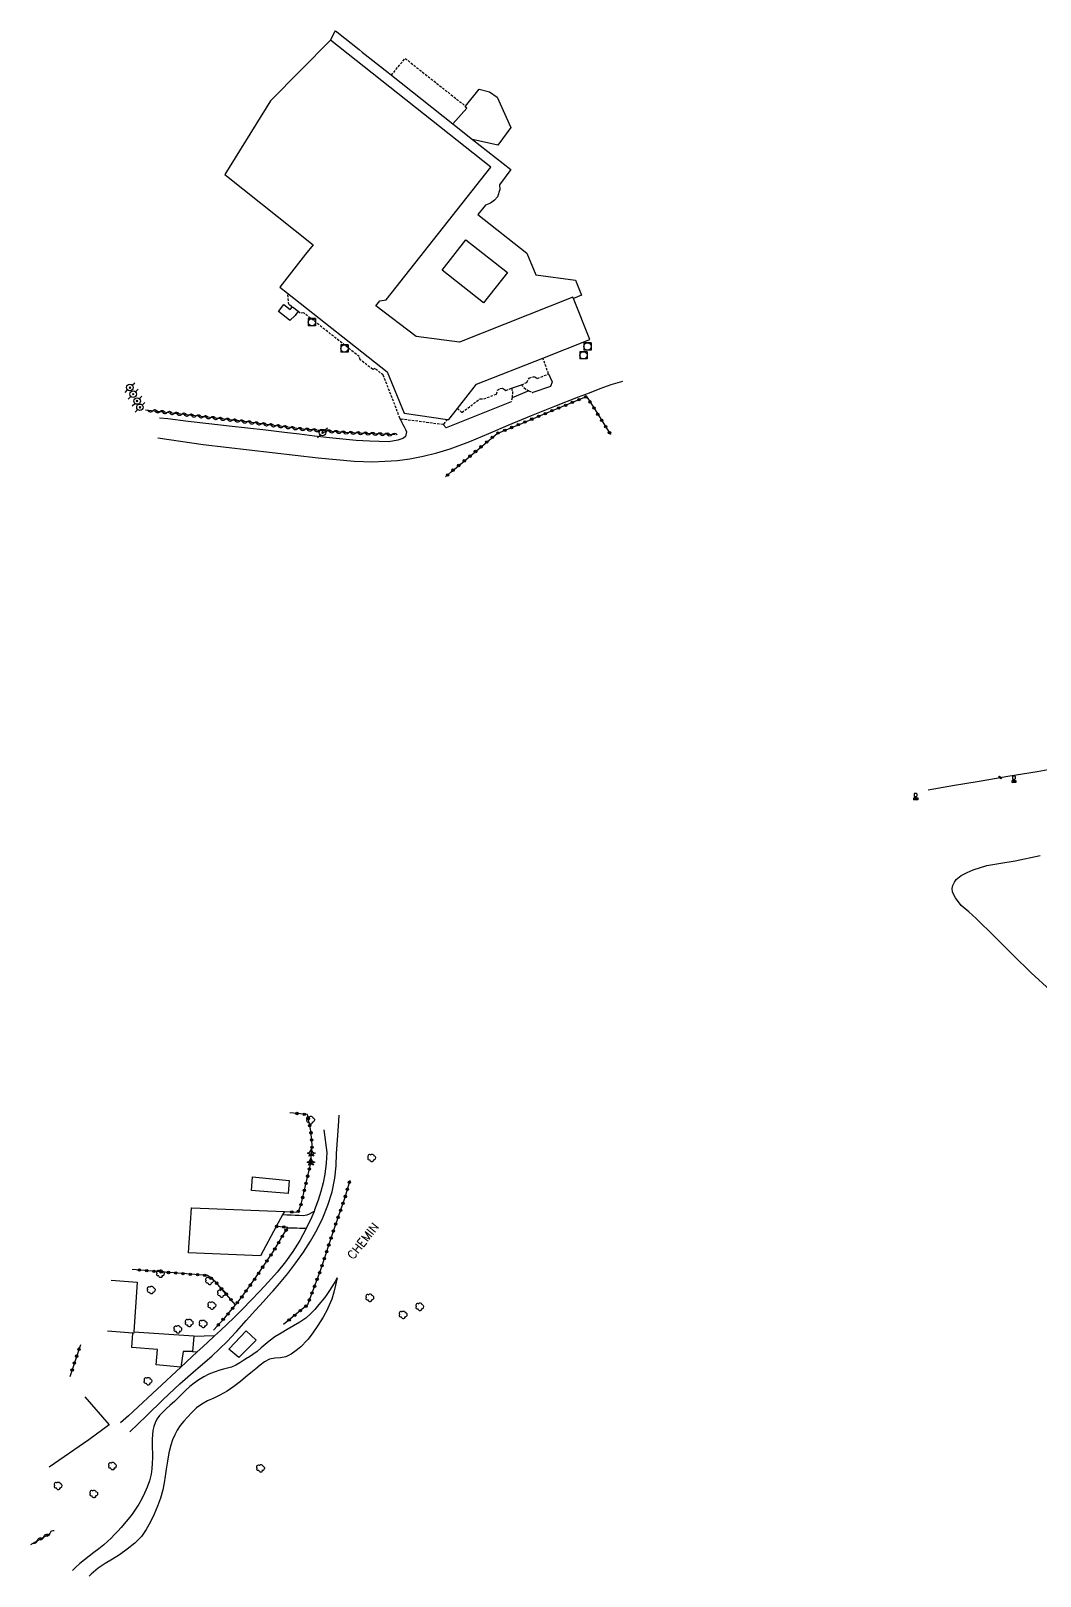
# Model space of a CAD drawing. Header units: millimetres. Extents: x 82000 to 83000, y 143000 to 143823.
# Drawn here: x 82326.3 to 82533.7, y 143504.9 to 143822.6 of the extents above; entities that cross this region are included whole.
import ezdxf

# ---------------------------------------------------------------- set-up
doc = ezdxf.new("R2010")
doc.units = ezdxf.units.MM
doc.linetypes.add('DASHED', pattern=[0.75, 0.5, -0.25])
doc.layers.get('0').update_dxf_attribs({"linetype": 'CONTINUOUS'})
for name, color, linetype in [('W0017', 7, 'CONTINUOUS'), ('W0071', 7, 'CONTINUOUS'), ('W0101', 7, 'CONTINUOUS'), ('W0104', 1, 'CONTINUOUS'), ('W0105', 7, 'CONTINUOUS'), ('W0112', 1, 'DASHED'), ('W0211', 2, 'CONTINUOUS'), ('W0214', 2, 'CONTINUOUS'), ('W0300', 7, 'CONTINUOUS'), ('W0303', 7, 'CONTINUOUS'), ('W0310', 3, 'CONTINUOUS'), ('W0323', 7, 'CONTINUOUS'), ('W0330', 7, 'CONTINUOUS'), ('W0401', 7, 'CONTINUOUS'), ('W0420', 7, 'CONTINUOUS'), ('W0438', 7, 'CONTINUOUS'), ('W0473', 7, 'CONTINUOUS'), ('W0515', 5, 'CONTINUOUS'), ('W0989', 7, 'CONTINUOUS')]:
    doc.layers.add(name, color=color, linetype=linetype)
doc.styles.get("Standard").update_dxf_attribs({"font": 'romans.shx', "width": 0.85})

# ---------------------------------------------------------------- blocks, each defined once
blk = doc.blocks.new('T438')
for p, q in [((-0.4, 0.2), (0.4, 0.2)), ((-0.4, -0.2), (-0.4, 0.2)), ((0.15, 1.1), (-0.3, 1.1)), ((-0.3, 1.1), (-0.3, 0.5)), ((-0.3, 0.5), (0.15, 0.5)), ((0.3, 0.65), (0.3, 0.95)), ((0.4, 0.2), (0.4, -0.2))]:
    blk.add_line(p, q)
at = {"flags": 128}
for points in [[(-0.4, -0.2), (0.4, 0.2)], [(0.4, -0.2), (-0.4, -0.2)]]:
    blk.add_lwpolyline(points, dxfattribs=at)
for centre, major_axis, start_param, end_param in [((0.15, 0.95), (0.106, -0.106), 0.785398, 2.356194), ((0.15, 0.65), (0.106, 0.106), 3.926991, 5.497787)]:
    blk.add_ellipse(centre, major_axis=major_axis, ratio=1, start_param=start_param, end_param=end_param)
blk = doc.blocks.new('T401')
for p, q in [((-0.3, 0.3), (0, 0.3)), ((-0.3, -0.25), (-0.3, 0.3)), ((-0.3, 0.15), (0, 0.15)), ((-0.3, 0), (0, 0)), ((0, 0.3), (0, -0.25)), ((-0.3, -0.15), (0, -0.15)), ((-0.3, -0.25), (-0.3, -0.3)), ((-0.3, -0.3), (0, -0.3)), ((0, -0.3), (0, -0.25))]:
    blk.add_line(p, q)
blk = doc.blocks.new('T300')
for p, q in [((-0.8, 0.51), (-0.86, 0.34)), ((-0.86, 0.34), (-0.86, 0.17)), ((-0.86, 0.17), (-0.74, 0.06)), ((-0.69, 0.63), (-0.8, 0.51)), ((-0.8, -0.06), (-0.74, 0.06)), ((-0.74, 0.06), (-0.69, 0.11)), ((-0.57, 0.69), (-0.69, 0.63)), ((-0.46, 0.69), (-0.57, 0.69)), ((-0.29, 0.63), (-0.46, 0.69)), ((-0.29, 0.63), (-0.17, 0.74)), ((-0.23, 0.57), (-0.29, 0.63)), ((-0.17, 0.74), (-0.06, 0.8)), ((-0.06, 0.8), (0.06, 0.8)), ((0.06, 0.8), (0.23, 0.74)), ((0.23, 0.74), (0.34, 0.63)), ((0.34, 0.63), (0.4, 0.51)), ((0.46, 0.46), (0.34, 0.46)), ((0.4, 0.51), (0.4, 0.46)), ((0.57, 0.4), (0.46, 0.46)), ((0.57, 0.4), (0.69, 0.29)), ((0.69, 0.29), (0.74, 0.17)), ((0.74, 0.06), (0.69, -0.17)), ((0.74, 0.17), (0.74, 0.06)), ((-0.8, -0.17), (-0.8, -0.06)), ((-0.8, -0.23), (-0.8, -0.17)), ((-0.74, -0.34), (-0.8, -0.23)), ((-0.69, -0.4), (-0.74, -0.34)), ((-0.51, -0.46), (-0.69, -0.4)), ((-0.4, -0.46), (-0.51, -0.46)), ((-0.4, -0.46), (-0.34, -0.46)), ((-0.34, -0.46), (-0.34, -0.4)), ((-0.34, -0.51), (-0.34, -0.46)), ((-0.29, -0.63), (-0.34, -0.51)), ((-0.17, -0.74), (-0.29, -0.63)), ((-0.06, -0.8), (-0.17, -0.74)), ((0.06, -0.8), (-0.06, -0.8)), ((0.17, -0.74), (0.06, -0.8)), ((0.23, -0.69), (0.17, -0.74)), ((0.29, -0.46), (0.23, -0.46)), ((0.29, -0.63), (0.23, -0.69)), ((0.46, -0.4), (0.29, -0.46)), ((0.34, -0.51), (0.29, -0.63)), ((0.34, -0.51), (0.34, -0.46)), ((0.57, -0.34), (0.46, -0.4)), ((0.63, -0.29), (0.57, -0.34)), ((0.69, -0.17), (0.63, -0.29))]:
    blk.add_line(p, q)
blk = doc.blocks.new('T303')
for p, q in [((-0.77, 0), (-0.28, 0.21)), ((-0.28, -0.21), (-0.77, 0)), ((-0.28, 0.21), (0, 0.83)), ((0, 0.83), (0.28, 0.21)), ((0.28, 0.21), (0.83, 0)), ((0.83, 0), (0.28, -0.21)), ((-0.49, -0.63), (-0.28, -0.21)), ((0, -0.35), (-0.49, -0.63)), ((0.56, -0.63), (0, -0.35)), ((0.28, -0.21), (0.56, -0.63))]:
    blk.add_line(p, q)
blk = doc.blocks.new('t323o')
at = {"color": 0, "linetype": 'Continuous'}
for radius in [0.25, 0.15]:
    blk.add_circle((0, 0), radius, dxfattribs=at)
blk = doc.blocks.new('t310o')
at = {"color": 0, "linetype": 'Continuous'}
for centre, start, end in [((-0.5, 0.38), 216.8699, 323.1304), ((0.5, -0.37), 36.8699, 143.1303)]:
    blk.add_arc(centre, 0.625, start, end, dxfattribs=at)
blk = doc.blocks.new('T473')
for p, q in [((-0.166667, 0.166667), (0.166667, -0.166667)), ((-0.166667, -0.166667), (0.166667, 0.166667)), ((0.500001, 0.500001), (1.000002, 1.000002)), ((-1.000002, -1.000002), (-0.500001, -0.500001))]:
    blk.add_line(p, q)
blk.add_ellipse((0, 0), major_axis=(0.471405, 0.471405), ratio=1, start_param=5.4977871438, end_param=11.780972451)
blk = doc.blocks.new('T420')
for p, q in [((0.75, 0.75), (-0.75, 0.75)), ((-0.75, 0.75), (-0.75, -0.75)), ((0.75, 0.75), (0.75, -0.75)), ((0.75, -0.75), (-0.75, -0.75))]:
    blk.add_line(p, q)
blk.add_ellipse((0, 0), major_axis=(-0.53, 0.53), ratio=1, start_param=3.926991, end_param=10.210176)

msp = doc.modelspace()

# ---------------------------------------------------------------- linework, layer by layer
at = {"layer": 'W0017'}
for points in [[(82352.39, 143738.9), (82361.68, 143737.58), (82385.32, 143734.79), (82389.04, 143734.46), (82392.76, 143734.12), (82396.49, 143734.01), (82399.05, 143734.11), (82401.62, 143734.3), (82404.16, 143734.63), (82406.95, 143735.17), (82409.71, 143735.86), (82412.44, 143736.66), (82416.48, 143738.14), (82420.44, 143739.85), (82424.4, 143741.56), (82429.21, 143743.51), (82434.01, 143745.44), (82438.84, 143747.33), (82441.08, 143748.2), (82443.33, 143749.07), (82445.6, 143749.88), (82447.98, 143750.59)], [(82432.69, 143752.09), (82433.43, 143750.41), (82433.07, 143749.48), (82429.44, 143748.23)], [(82425.02, 143746.35), (82411.66, 143740.95), (82411.04, 143741.64)], [(82402.15, 143742.95), (82402.22, 143742.8), (82402.35, 143742.53), (82402.55, 143742.1), (82402.75, 143741.67), (82403.04, 143741.17), (82403.32, 143740.66), (82403.46, 143740.14), (82403.44, 143739.82), (82403.38, 143739.5), (82403.27, 143739.22), (82402.88, 143738.88), (82402.31, 143738.66), (82401.74, 143738.48), (82399.84, 143738.11), (82397.85, 143738.15), (82395.86, 143738.24), (82393.13, 143738.37), (82390.4, 143738.63), (82387.67, 143738.92), (82384.57, 143739.26), (82381.47, 143739.65), (82378.38, 143740.03), (82374.61, 143740.47), (82370.84, 143740.89), (82367.07, 143741.33), (82362.85, 143741.81), (82358.62, 143742.31), (82354.4, 143742.83), (82352.71, 143742.95)], [(82510.72, 143666.57), (82516.18, 143667.51), (82517.87, 143667.8), (82521.65, 143668.44), (82527.11, 143669.37), (82530.13, 143669.85), (82533.15, 143670.33), (82536.17, 143670.85), (82536.78, 143670.97)], [(82384.48, 143579.86), (82383.99, 143579.58), (82383.49, 143579.29), (82382.98, 143579.08), (82382.22, 143578.98), (82381.42, 143579.02), (82380.62, 143579.07), (82379.76, 143579.09), (82378.89, 143579.12), (82378.02, 143579.15)], [(82379.04, 143576.49), (82379.67, 143576.49), (82380.3, 143576.49), (82380.93, 143576.48), (82381.58, 143576.46), (82382.24, 143576.44), (82382.89, 143576.41)], [(82364.05, 143554.29), (82359.75, 143554.16)], [(82359.53, 143551.06), (82360.49, 143550.99)]]:
    msp.add_lwpolyline(points, dxfattribs=at)
at = {"layer": 'W0071'}
for points in [[(82346.62, 143534.54), (82350.04, 143537.86), (82353.45, 143541.18), (82356.91, 143544.45), (82360.18, 143547.32), (82363.48, 143550.15), (82366.65, 143553.12), (82368.41, 143555.02), (82368.61, 143555.24), (82370.51, 143557.42), (82372.42, 143559.58), (82374.09, 143561.39), (82375.76, 143563.19), (82376.09, 143563.57), (82377.38, 143565.04), (82379.09, 143567.14), (82380.74, 143569.3), (82382.29, 143571.52), (82383.76, 143573.79), (82385.12, 143576.13), (82386.31, 143578.55), (82387.35, 143581.19), (82388.18, 143583.92), (82388.76, 143586.7), (82389.04, 143589.23), (82389.13, 143591.78), (82389.13, 143591.78), (82389.52, 143597.39), (82389.68, 143599.7)], [(82386.52, 143596.68), (82387.13, 143592.01), (82386.99, 143589.78), (82386.71, 143587.57), (82386.35, 143585.76), (82385.9, 143583.97), (82385.36, 143582.2), (82384.61, 143580.17), (82384.48, 143579.86), (82383.75, 143578.17), (82382.89, 143576.41), (82382.79, 143576.22), (82381.54, 143573.91), (82380.15, 143571.67), (82378.65, 143569.52), (82376.94, 143567.42), (82375.12, 143565.42), (82373.26, 143563.44), (82371.53, 143561.61), (82369.78, 143559.8), (82368, 143558.02), (82366.62, 143556.69), (82365.23, 143555.39), (82364.05, 143554.29), (82363.83, 143554.08), (82361.6, 143552.01), (82360.49, 143550.99), (82359.36, 143549.95), (82357.13, 143547.89)], [(82357.13, 143547.89), (82347.34, 143538.83), (82346.32, 143537.88), (82344.71, 143536.4)]]:
    msp.add_lwpolyline(points, dxfattribs=at)
at = {"layer": 'W0101'}
for points in [[(82342.75, 143565.73), (82348.1, 143565.3), (82347.41, 143555.09), (82347.39, 143554.81), (82347.21, 143554.82), (82342, 143555.26)], [(82337.37, 143541.76), (82342.39, 143536.02), (82338.16, 143532.9), (82330.02, 143527.29)]]:
    msp.add_lwpolyline(points, dxfattribs=at)
at = {"layer": 'W0104'}
for points in [[(82397.16, 143766.09), (82397.98, 143767.08), (82399.34, 143767.31), (82420.85, 143794.59), (82387.86, 143820.66), (82375.51, 143808.19), (82366.15, 143793.09), (82384.33, 143778.62), (82382.72, 143776.67), (82377.46, 143769.93), (82379.05, 143768.67), (82399.5, 143752.52), (82402.99, 143743.99), (82411.89, 143742.72), (82412.2, 143742.68), (82413.97, 143744.93), (82417.91, 143749.93), (82431.54, 143755.34), (82441.15, 143759.16), (82437.79, 143767.55), (82437.67, 143767.86), (82414.36, 143758.63), (82405.48, 143759.76)], [(82379.17, 143583.56), (82371.63, 143584.17), (82371.82, 143586.96), (82379.38, 143586.26)], [(82373.45, 143570.76), (82358.68, 143571.35), (82359.08, 143577.48), (82359.28, 143580.62), (82359.37, 143580.62), (82378.42, 143579.88), (82378.02, 143579.15), (82376.73, 143576.78)], [(82369.01, 143549.86), (82366.96, 143551.58), (82370.56, 143555.3), (82372.58, 143553.39)]]:
    msp.add_lwpolyline(points, close=True, dxfattribs=at)
for points in [[(82387.86, 143820.66), (82388.78, 143822.41), (82388.88, 143822.59), (82389.14, 143822.38), (82393.75, 143818.74), (82394.39, 143818.24), (82399.71, 143814.03), (82400.38, 143813.49), (82400.42, 143813.46), (82412.99, 143803.52), (82417.09, 143800.28), (82424.92, 143794.08), (82422.64, 143790.92), (82422.68, 143789.96), (82422.2, 143788.49), (82421.55, 143787.76), (82420.76, 143787.18), (82419.7, 143786.78), (82418.19, 143784.86), (82428.22, 143776.89), (82430.11, 143772.44), (82438.21, 143771.32), (82439.48, 143768.25), (82437.79, 143767.55)], [(82347.41, 143555.09), (82359.76, 143554.33), (82359.75, 143554.16), (82359.53, 143551.06), (82357.56, 143551.08), (82357.13, 143547.89), (82352.02, 143548.33), (82352.34, 143551.48), (82347.03, 143551.9), (82347.21, 143554.82)]]:
    msp.add_lwpolyline(points, dxfattribs=at)
at = {"layer": 'W0105'}
msp.add_lwpolyline([(82379.49, 143763.07), (82378.41, 143763.93), (82377.16, 143764.93), (82378.29, 143766.35), (82379.61, 143765.29), (82380.02, 143765.79), (82380.07, 143765.87), (82381.24, 143764.94), (82380.59, 143764.11)], close=True, dxfattribs=at)
for points in [[(82425.07, 143749.15), (82427.13, 143749.84)], [(82428.66, 143748.61), (82425.21, 143747.16)]]:
    msp.add_lwpolyline(points, dxfattribs=at)
at = {"layer": 'W0112'}
for points in [[(82400.38, 143813.49), (82403.22, 143816.95), (82415.61, 143807.14)], [(82379.84, 143765.95), (82379.32, 143766.34), (82379.05, 143768.67)], [(82380.02, 143765.79), (82379.84, 143765.95)], [(82411.04, 143741.64), (82402.22, 143742.8), (82402.21, 143742.81), (82402.15, 143742.95), (82398.71, 143751.85), (82397, 143753.15), (82396.55, 143752.99), (82393.96, 143754.98), (82393.78, 143755.63), (82382.37, 143764.62), (82381.61, 143764.58), (82381.24, 143764.94)], [(82427.13, 143749.84), (82428.23, 143750.33), (82428.7, 143751.21), (82429.45, 143751.48), (82429.85, 143751.44), (82430.4, 143751.15), (82432.69, 143752.09), (82431.54, 143755.34)], [(82427.13, 143749.84), (82427.61, 143749.25), (82428.19, 143748.84), (82428.66, 143748.61), (82429.44, 143748.23)], [(82413.97, 143744.93), (82414.89, 143744.16), (82418.63, 143746.97), (82419.4, 143746.94), (82421.98, 143747.92), (82422.22, 143748.74), (82422.75, 143749.1), (82423.21, 143749.13), (82423.61, 143748.89), (82423.93, 143748.65), (82425.07, 143749.15)], [(82425.07, 143749.15), (82425.28, 143748.42), (82425.21, 143747.16), (82425.02, 143746.35)], [(82411.89, 143742.72), (82411.04, 143741.64)]]:
    msp.add_lwpolyline(points, dxfattribs=at)
at = {"layer": 'W0211'}
msp.add_lwpolyline([(82389.25, 143566.22), (82389.05, 143565.85), (82388.84, 143565.49), (82388.63, 143565.13), (82387.67, 143563.6), (82387.12, 143562.82), (82386.63, 143562.12), (82385.5, 143560.71), (82384.65, 143559.74), (82383.76, 143558.81), (82382.8, 143557.95), (82381.58, 143557.1), (82380.26, 143556.36), (82378.96, 143555.6), (82377.7, 143554.84), (82376.45, 143554.07), (82375.25, 143553.23), (82374.43, 143552.54), (82373.64, 143551.8), (82372.81, 143551.11), (82371.92, 143550.46), (82370.99, 143549.86), (82370.81, 143549.75), (82370.05, 143549.29), (82369.22, 143548.78), (82368.38, 143548.3), (82367.51, 143547.89), (82366.71, 143547.64), (82365.9, 143547.44), (82365.09, 143547.22), (82363.97, 143546.83), (82362.87, 143546.4), (82361.81, 143545.88), (82360.82, 143545.27), (82359.87, 143544.59), (82358.96, 143543.86), (82358.16, 143543.13), (82357.38, 143542.37), (82356.61, 143541.61), (82355.77, 143540.83), (82354.93, 143540.06), (82354.11, 143539.27), (82353.42, 143538.61), (82352.75, 143537.93), (82352.19, 143537.18), (82351.82, 143536.43), (82351.54, 143535.63), (82351.35, 143534.81), (82351.25, 143533.95), (82351.23, 143533.07), (82351.23, 143532.19), (82351.23, 143531.2), (82351.25, 143530.21), (82351.25, 143529.23), (82351.21, 143528.09), (82351.13, 143526.95), (82350.98, 143525.83), (82350.63, 143524.5), (82350.17, 143523.19), (82349.62, 143521.92), (82349.08, 143520.8), (82348.47, 143519.71), (82347.81, 143518.65), (82347.07, 143517.61), (82346.26, 143516.61), (82345.44, 143515.63), (82344.81, 143514.88), (82344.16, 143514.14), (82343.5, 143513.42), (82342.77, 143512.69), (82342.03, 143511.98), (82341.26, 143511.3), (82340.27, 143510.52), (82339.24, 143509.78), (82338.24, 143509.02), (82337.3, 143508.25), (82336.37, 143507.46), (82335.48, 143506.64), (82334.86, 143506.05)], dxfattribs=at)
at = {"layer": 'W0214'}
msp.add_lwpolyline([(82389.25, 143566.22), (82388.91, 143564.74), (82388.56, 143563.27), (82388.12, 143561.83), (82387.33, 143559.96), (82387.22, 143559.77), (82386.37, 143558.17), (82385.29, 143556.45), (82384.23, 143554.89), (82383.25, 143553.62), (82383.08, 143553.4), (82381.77, 143552.07), (82381.08, 143551.49), (82380.81, 143551.25), (82379.77, 143550.51), (82378.66, 143549.96), (82377.56, 143549.76), (82376.4, 143549.7), (82375.31, 143549.49), (82374.33, 143548.96), (82373.42, 143548.26), (82372.53, 143547.54), (82371.46, 143546.68), (82370.41, 143545.78), (82369.35, 143544.92), (82367.99, 143543.91), (82366.6, 143542.95), (82365.15, 143542.07), (82363.9, 143541.47), (82362.61, 143540.93), (82361.39, 143540.27), (82360.35, 143539.47), (82359.38, 143538.56), (82358.47, 143537.6), (82357.71, 143536.75), (82356.99, 143535.86), (82356.35, 143534.91), (82355.84, 143533.93), (82355.41, 143532.9), (82355.03, 143531.85), (82354.62, 143530.23), (82354.35, 143528.55), (82354.09, 143526.88), (82353.87, 143525.47), (82353.65, 143524.06), (82353.37, 143522.66), (82352.89, 143520.95), (82352.32, 143519.27), (82351.64, 143517.64), (82350.88, 143516.04), (82350.01, 143514.48), (82348.99, 143513.05), (82347.64, 143511.67), (82346.1, 143510.44), (82344.51, 143509.29), (82343.04, 143508.35), (82341.53, 143507.47), (82340.09, 143506.51), (82338.66, 143505.27), (82338.29, 143504.9)], dxfattribs=at)
at = {"layer": 'W0310'}
for points in [[(82401.19, 143739.56), (82390.65, 143740.02), (82381.49, 143740.76), (82369.01, 143742.41), (82349.83, 143744.65)], [(82326.28, 143511.43), (82329.94, 143513.54), (82330.2, 143513.69)]]:
    msp.add_lwpolyline(points, dxfattribs=at)
at = {"layer": 'W0323'}
for points in [[(82411.48, 143730.9), (82412.68, 143731.94), (82412.94, 143732.17), (82422.11, 143739.82), (82427.31, 143741.97), (82431.99, 143743.9), (82440.52, 143747.42), (82441.91, 143745.22), (82445.45, 143739.59)], [(82378.42, 143579.88), (82381.2, 143579.69), (82381.81, 143581.29), (82381.83, 143581.34), (82383.73, 143589.52), (82384.1, 143593.58), (82383.83, 143596.45), (82383.12, 143599.8), (82379.51, 143600.15)], [(82391.83, 143586.23), (82390.84, 143582.71), (82388.63, 143576.35), (82385.78, 143567.66), (82384.66, 143564.69), (82383.15, 143560.65), (82378.21, 143556.6)], [(82363.8, 143555.44), (82366.12, 143558.02), (82368.32, 143560.66), (82369.36, 143561.9), (82372.33, 143566.01), (82376.07, 143571.58), (82379.04, 143576.49), (82379.1, 143576.6), (82376.73, 143576.78)], [(82368.32, 143560.66), (82364.26, 143565.39), (82362.58, 143566.69), (82351.26, 143567.58), (82347.09, 143567.96)], [(82336.46, 143552.44), (82334.3, 143545.84)]]:
    msp.add_lwpolyline(points, dxfattribs=at)
at = {"layer": 'W0330'}
msp.add_lwpolyline([(82535.81, 143625.38), (82531.94, 143628.96), (82528.14, 143632.65), (82524.38, 143636.39), (82520.62, 143640.12), (82519.07, 143641.44), (82517.52, 143642.77), (82516.34, 143644.33), (82516.02, 143644.95), (82515.74, 143645.61), (82515.64, 143646.25), (82515.79, 143646.9), (82516.12, 143647.54), (82516.52, 143648.12), (82517.49, 143648.97), (82518.72, 143649.57), (82519.98, 143650.1), (82522.76, 143650.98), (82525.68, 143651.46), (82528.62, 143651.94), (82533.79, 143653.03)], dxfattribs=at)
at = {"layer": 'W0515'}
msp.add_lwpolyline([(82412.99, 143803.52), (82415.89, 143806.74), (82415.51, 143807.02), (82415.55, 143807.06), (82415.61, 143807.14), (82418.42, 143810.58), (82420.56, 143810.08), (82422.12, 143808.95), (82424.96, 143802.76), (82422.29, 143799.07), (82417.09, 143800.28)], dxfattribs=at)
msp.add_lwpolyline([(82419.35, 143766.68), (82410.81, 143773.37), (82415.71, 143779.64), (82424.26, 143772.95)], close=True, dxfattribs=at)

# ---------------------------------------------------------------- block references
at = {"layer": 'W0300'}
for p in [(82383.81, 143598.65), (82396.38, 143590.87), (82352.95, 143567.06), (82363.05, 143565.61), (82351.07, 143563.7), (82365.53, 143563.01), (82395.99, 143562.1), (82363.54, 143560.51), (82402.84, 143558.6), (82406.26, 143560.25), (82356.53, 143555.62), (82358.86, 143556.94), (82361.73, 143556.75), (82350.4, 143544.96), (82343.08, 143527.52), (82373.55, 143527.04), (82331.91, 143523.44), (82339.25, 143521.78)]:
    msp.add_blockref('T300', p, dxfattribs=at)
at = {"layer": 'W0303'}
for p in [(82383.9, 143591.86), (82383.84, 143590.01)]:
    msp.add_blockref('T303', p, dxfattribs=at)
at = {"layer": 'W0310'}
for p, rotation in [((82351.32, 143744.47), 173.340957309958), ((82352.81, 143744.3), 173.340957309958), ((82354.3, 143744.13), 173.340957309958), ((82355.79, 143743.95), 173.340957309958), ((82357.28, 143743.78), 173.340957309958), ((82358.77, 143743.6), 173.340957309958), ((82360.26, 143743.43), 173.340957309958), ((82361.75, 143743.26), 173.340957309958), ((82363.24, 143743.08), 173.340957309958), ((82364.73, 143742.91), 173.340957309958), ((82366.22, 143742.73), 173.340957309958), ((82367.71, 143742.56), 173.340957309958), ((82369.2, 143742.38), 172.4853760975962), ((82370.69, 143742.19), 172.4853760975962), ((82372.17, 143741.99), 172.4853760975962), ((82373.66, 143741.8), 172.4853760975962), ((82375.15, 143741.6), 172.4853760975962), ((82376.63, 143741.4), 172.4853760975962), ((82378.12, 143741.21), 172.4853760975962), ((82379.61, 143741.01), 172.4853760975962), ((82381.1, 143740.81), 172.4853760975962), ((82382.59, 143740.67), 175.3683998630528), ((82384.08, 143740.55), 175.3683998630528), ((82385.58, 143740.43), 175.3683998630528), ((82387.07, 143740.31), 175.3683998630528), ((82388.57, 143740.19), 175.3683998630528), ((82390.06, 143740.07), 175.3683998630528), ((82391.56, 143739.98), 177.5175235434706), ((82393.06, 143739.92), 177.5175235434706), ((82394.56, 143739.85), 177.5175235434706), ((82396.06, 143739.79), 177.5175235434706), ((82397.56, 143739.72), 177.5175235434706), ((82399.05, 143739.66), 177.5175235434706), ((82400.55, 143739.59), 177.5175235434706), ((82327.58, 143512.18), 29.90116398389499), ((82328.88, 143512.93), 29.90116398389499), ((82330.18, 143513.68), 29.95639060008375)]:
    msp.add_blockref('t310o', p, dxfattribs=dict(at, rotation=rotation))
at = {"layer": 'W0323'}
for p, rotation in [((82438.96, 143746.78), 22.43178053020943), ((82440.34, 143747.35), 22.43178053020943), ((82441.22, 143746.32), 302.2101846680064), ((82430.64, 143743.34), 22.43251059589474), ((82432.03, 143743.92), 22.43178053020943), ((82433.41, 143744.49), 22.43178053020943), ((82434.8, 143745.06), 22.43178053020943), ((82436.19, 143745.63), 22.43178053020943), ((82437.57, 143746.21), 22.43178053020943), ((82442.02, 143745.05), 302.2157553941095), ((82442.82, 143743.78), 302.2157553941095), ((82423.71, 143740.48), 22.43886470151872), ((82425.09, 143741.05), 22.43886470151872), ((82426.48, 143741.63), 22.43886470151872), ((82427.87, 143742.2), 22.43251059589474), ((82429.25, 143742.77), 22.43251059589474), ((82443.62, 143742.51), 302.2157553941095), ((82444.42, 143741.24), 302.2157553941095), ((82445.22, 143739.97), 302.2157553941095), ((82418.83, 143737.08), 39.84426328784855), ((82419.98, 143738.05), 39.84426328784855), ((82421.13, 143739.01), 39.84426328784855), ((82422.32, 143739.91), 22.43886470151872), ((82415.38, 143734.2), 39.84426328784855), ((82416.53, 143735.16), 39.84426328784855), ((82417.68, 143736.12), 39.84426328784855), ((82411.94, 143731.3), 41.10303801935467), ((82413.07, 143732.28), 39.84426328784855), ((82414.22, 143733.24), 39.84426328784855), ((82380.97, 143600.01), 174.4369951385927), ((82382.47, 143599.86), 174.4369951385927), ((82383.3, 143598.98), 101.9860543064994), ((82383.61, 143597.51), 101.9860543064994), ((82383.87, 143596.04), 95.18365497415445), ((82384.01, 143594.54), 95.18365497415445), ((82383.92, 143591.55), 84.91260395885497), ((82384.05, 143593.05), 84.91260395885497), ((82383.52, 143588.59), 76.88369287787057), ((82383.78, 143590.06), 84.91260395885497), ((82382.84, 143585.67), 76.88369287787057), ((82383.18, 143587.13), 76.88369287787057), ((82391.31, 143584.39), 254.2770032507736), ((82391.72, 143585.83), 254.2770032507736), ((82381.81, 143581.29), 69.33030393017366), ((82382.16, 143582.74), 76.88369287787057), ((82382.5, 143584.2), 76.88369287787057), ((82390.43, 143581.52), 250.8272856008799), ((82390.91, 143582.94), 254.2770032507736), ((82379.92, 143579.78), 356.0562258843727), ((82381.28, 143579.88), 69.33030393017366), ((82389.44, 143578.69), 250.8272856008799), ((82389.94, 143580.11), 250.8272856008799), ((82376.78, 143576.78), 175.5125672218287), ((82377.98, 143574.74), 58.89590520025633), ((82378.27, 143576.66), 175.5125672218287), ((82378.76, 143576.03), 58.89590520025633), ((82388.47, 143575.85), 251.8223361951285), ((82388.95, 143577.27), 250.8272856008799), ((82376.43, 143572.17), 58.89590520025633), ((82377.21, 143573.46), 58.89590520025633), ((82387.53, 143573), 251.8223361951285), ((82388, 143574.43), 251.8223361951285), ((82373.95, 143568.42), 56.09197976414611), ((82374.79, 143569.66), 56.09197976414611), ((82375.63, 143570.91), 56.09197976414611), ((82386.13, 143568.73), 251.8223361951285), ((82386.6, 143570.15), 251.8223361951285), ((82387.06, 143571.58), 251.8223361951285), ((82348.59, 143567.82), 174.784126477441), ((82350.08, 143567.69), 174.784126477441), ((82351.57, 143567.56), 175.4828335191501), ((82353.07, 143567.44), 175.4828335191501), ((82354.57, 143567.32), 175.4828335191501), ((82356.06, 143567.2), 175.4828335191501), ((82357.56, 143567.08), 175.4828335191501), ((82359.05, 143566.96), 175.4828335191501), ((82360.55, 143566.85), 175.4828335191501), ((82362.04, 143566.73), 175.4828335191501), ((82363.34, 143566.1), 142.3523793603546), ((82372.28, 143565.93), 54.13229164888892), ((82373.11, 143567.17), 56.09197976414611), ((82385.12, 143565.9), 249.4291222934834), ((82385.65, 143567.31), 249.4291222934834), ((82364.48, 143565.13), 130.6770075570582), ((82365.46, 143563.99), 130.6770075570582), ((82366.43, 143562.86), 130.6770075570582), ((82369.64, 143562.29), 54.13229164888892), ((82370.52, 143563.5), 54.13229164888892), ((82371.4, 143564.72), 54.13229164888892), ((82384.06, 143563.09), 249.4113315158104), ((82384.59, 143564.5), 249.4113315158104), ((82367.41, 143561.72), 130.6770075570582), ((82367.74, 143559.96), 50.15169638353865), ((82368.7, 143561.11), 50.12659652491713), ((82381.68, 143559.45), 219.4061038553338), ((82382.84, 143560.4), 219.4061038553338), ((82383.54, 143561.69), 249.4113315158104), ((82364.8, 143556.55), 48.05691963736864), ((82365.81, 143557.67), 48.05691963736864), ((82366.78, 143558.81), 50.15169638353865), ((82379.37, 143557.55), 219.4061038553338), ((82380.53, 143558.5), 219.4061038553338), ((82335.7, 143550.12), 251.8835608415962), ((82336.16, 143551.55), 251.8835608415962), ((82334.77, 143547.27), 251.8835608415962), ((82335.23, 143548.69), 251.8835608415962)]:
    msp.add_blockref('t323o', p, dxfattribs=dict(at, rotation=rotation))
at = {"layer": 'W0401', "rotation": 51.84232789577803}
msp.add_blockref('T401', (82525.63, 143669.21), dxfattribs=at)
at = {"layer": 'W0420'}
for p in [(82384.06, 143762.7), (82390.73, 143757.31), (82439.86, 143755.89), (82440.7, 143757.71)]:
    msp.add_blockref('T420', p, dxfattribs=at)
at = {"layer": 'W0438'}
for p in [(82528.37, 143668.26), (82508.18, 143664.71)]:
    msp.add_blockref('T438', p, dxfattribs=at)
at = {"layer": 'W0473'}
for p in [(82346.63, 143749.27), (82347.3, 143747.91), (82348.12, 143746.49), (82348.7, 143745.21), (82386.23, 143740)]:
    msp.add_blockref('T473', p, dxfattribs=at)

# ---------------------------------------------------------------- texts
at = {"layer": 'W0989'}
msp.add_text('CHEMIN', height=1.75, rotation=51.8002, dxfattribs=at).set_placement((82392.55, 143569.84))

doc.saveas('drawing.dxf')
